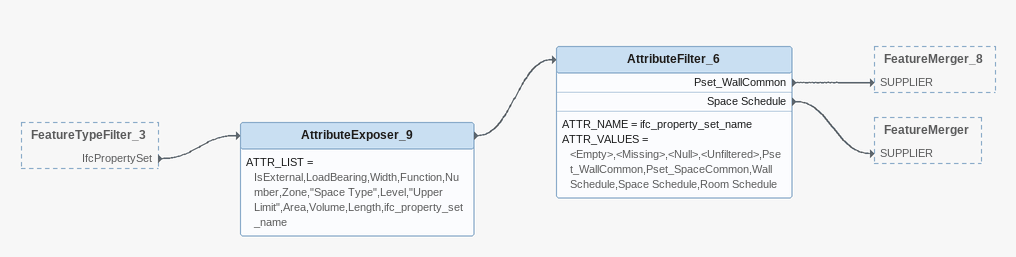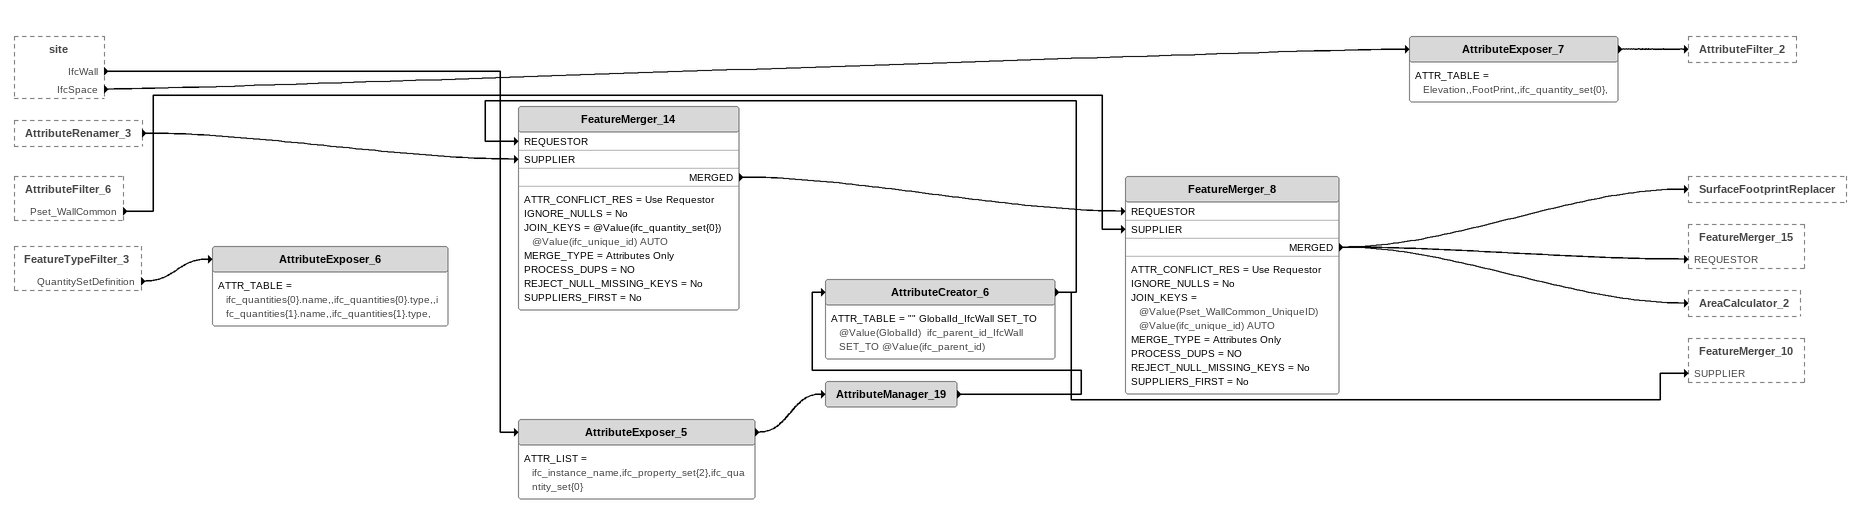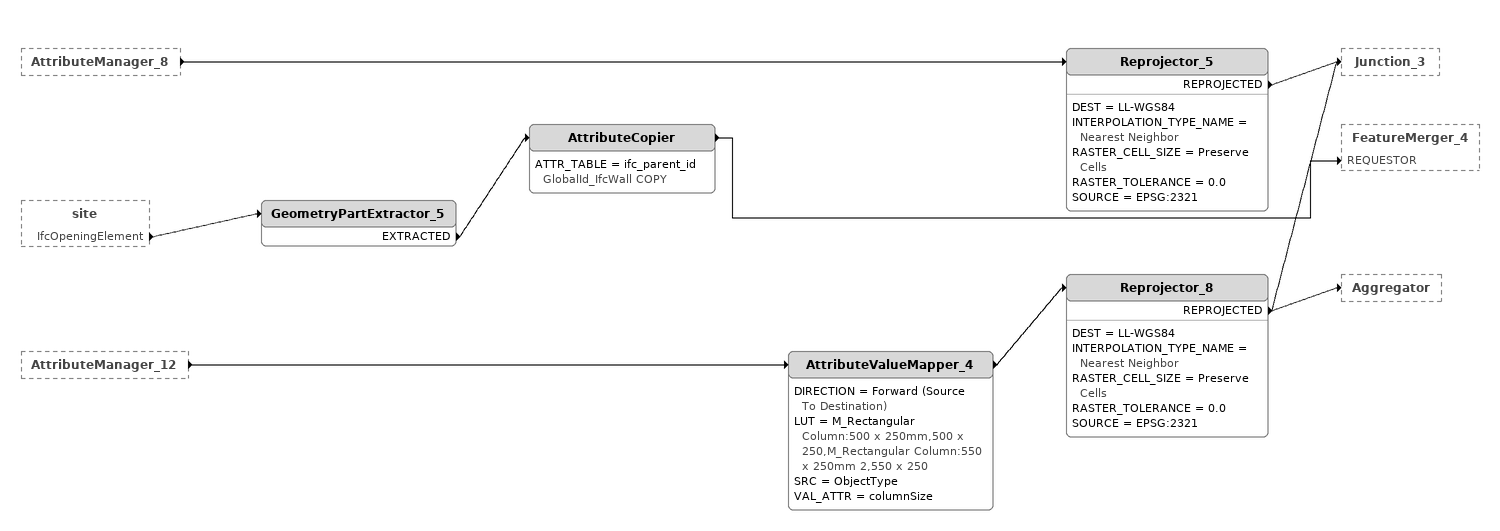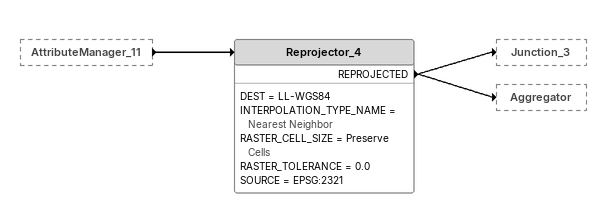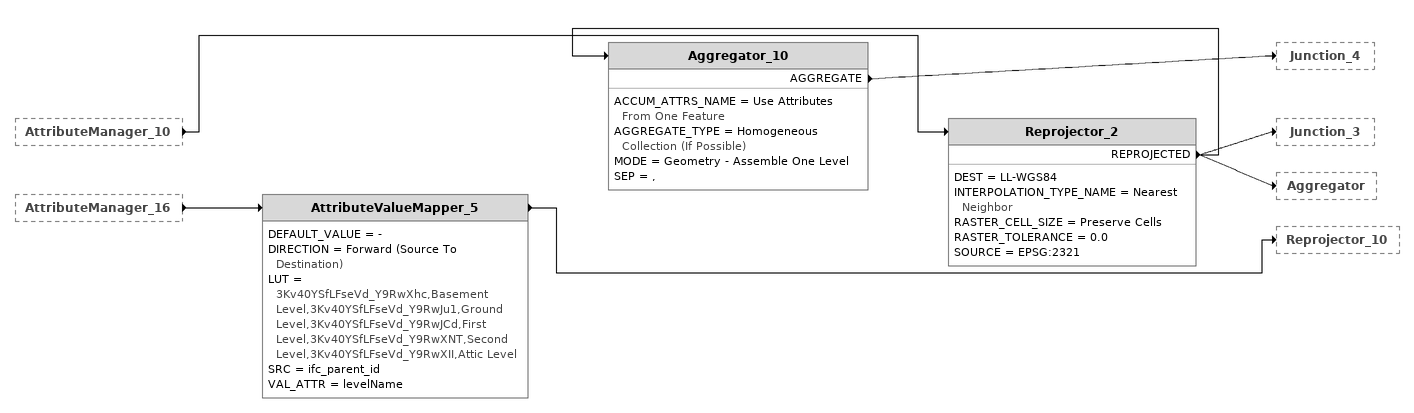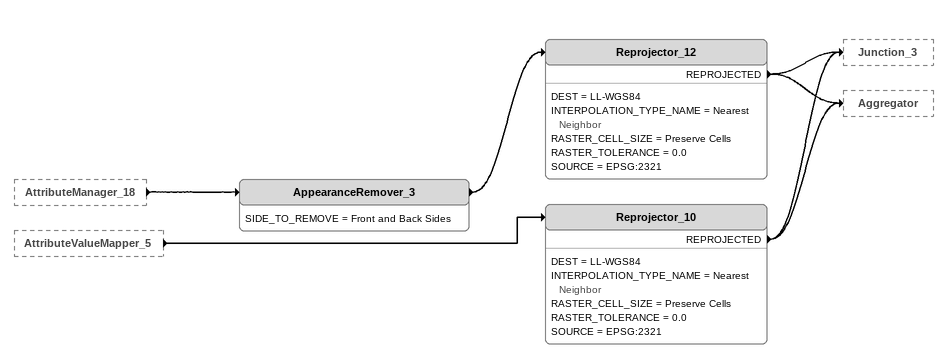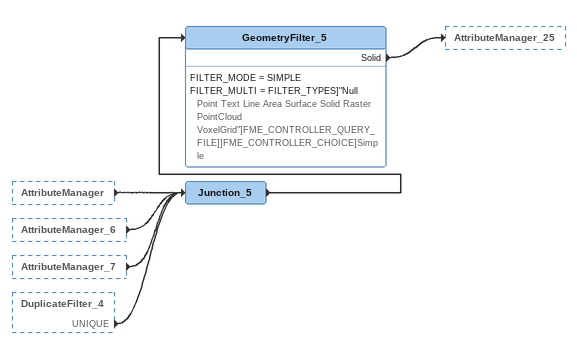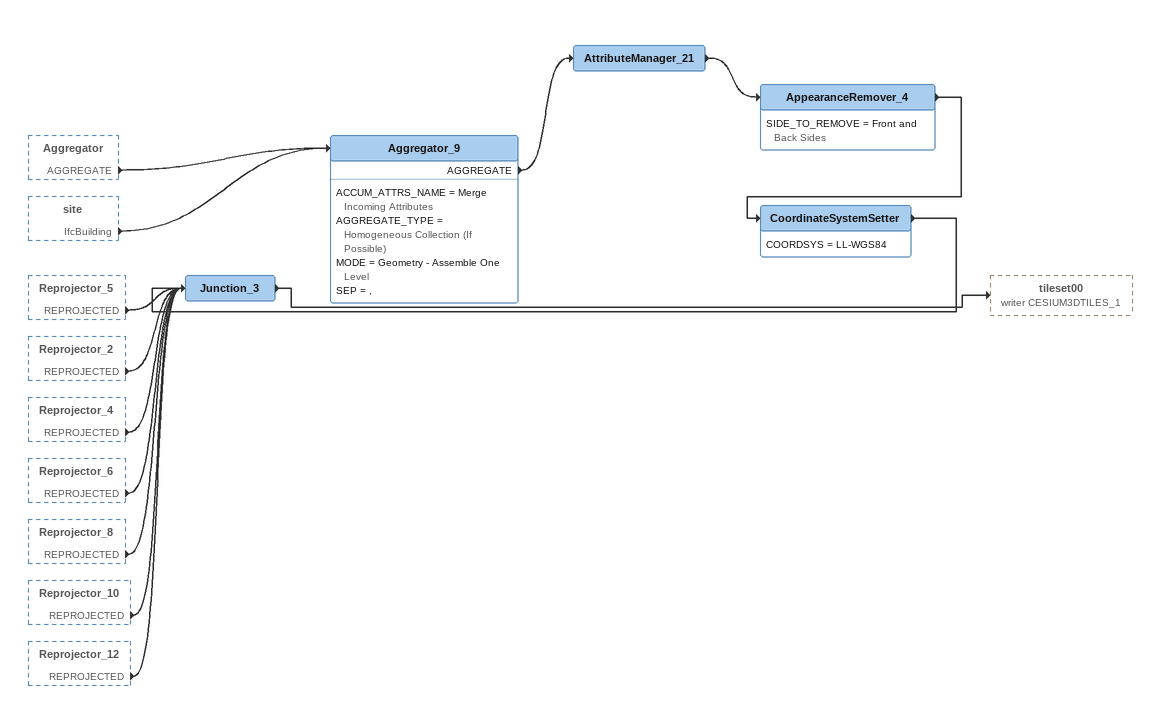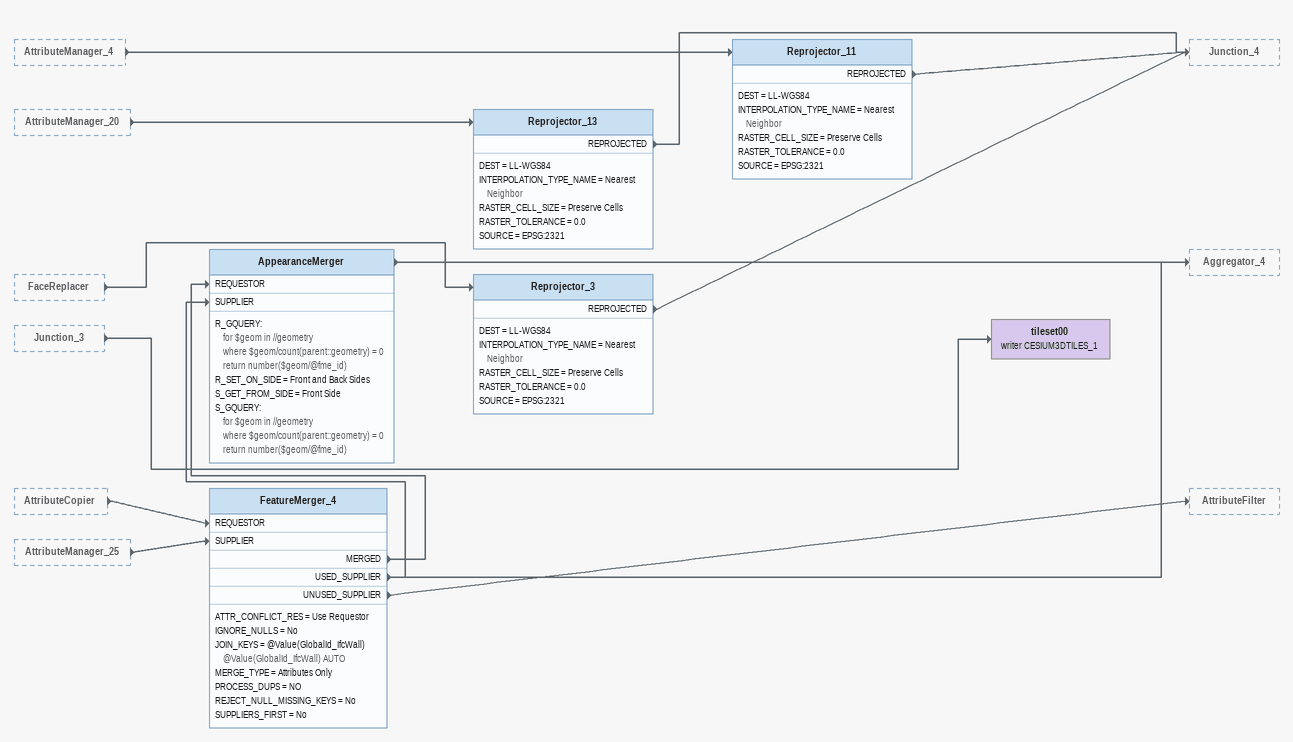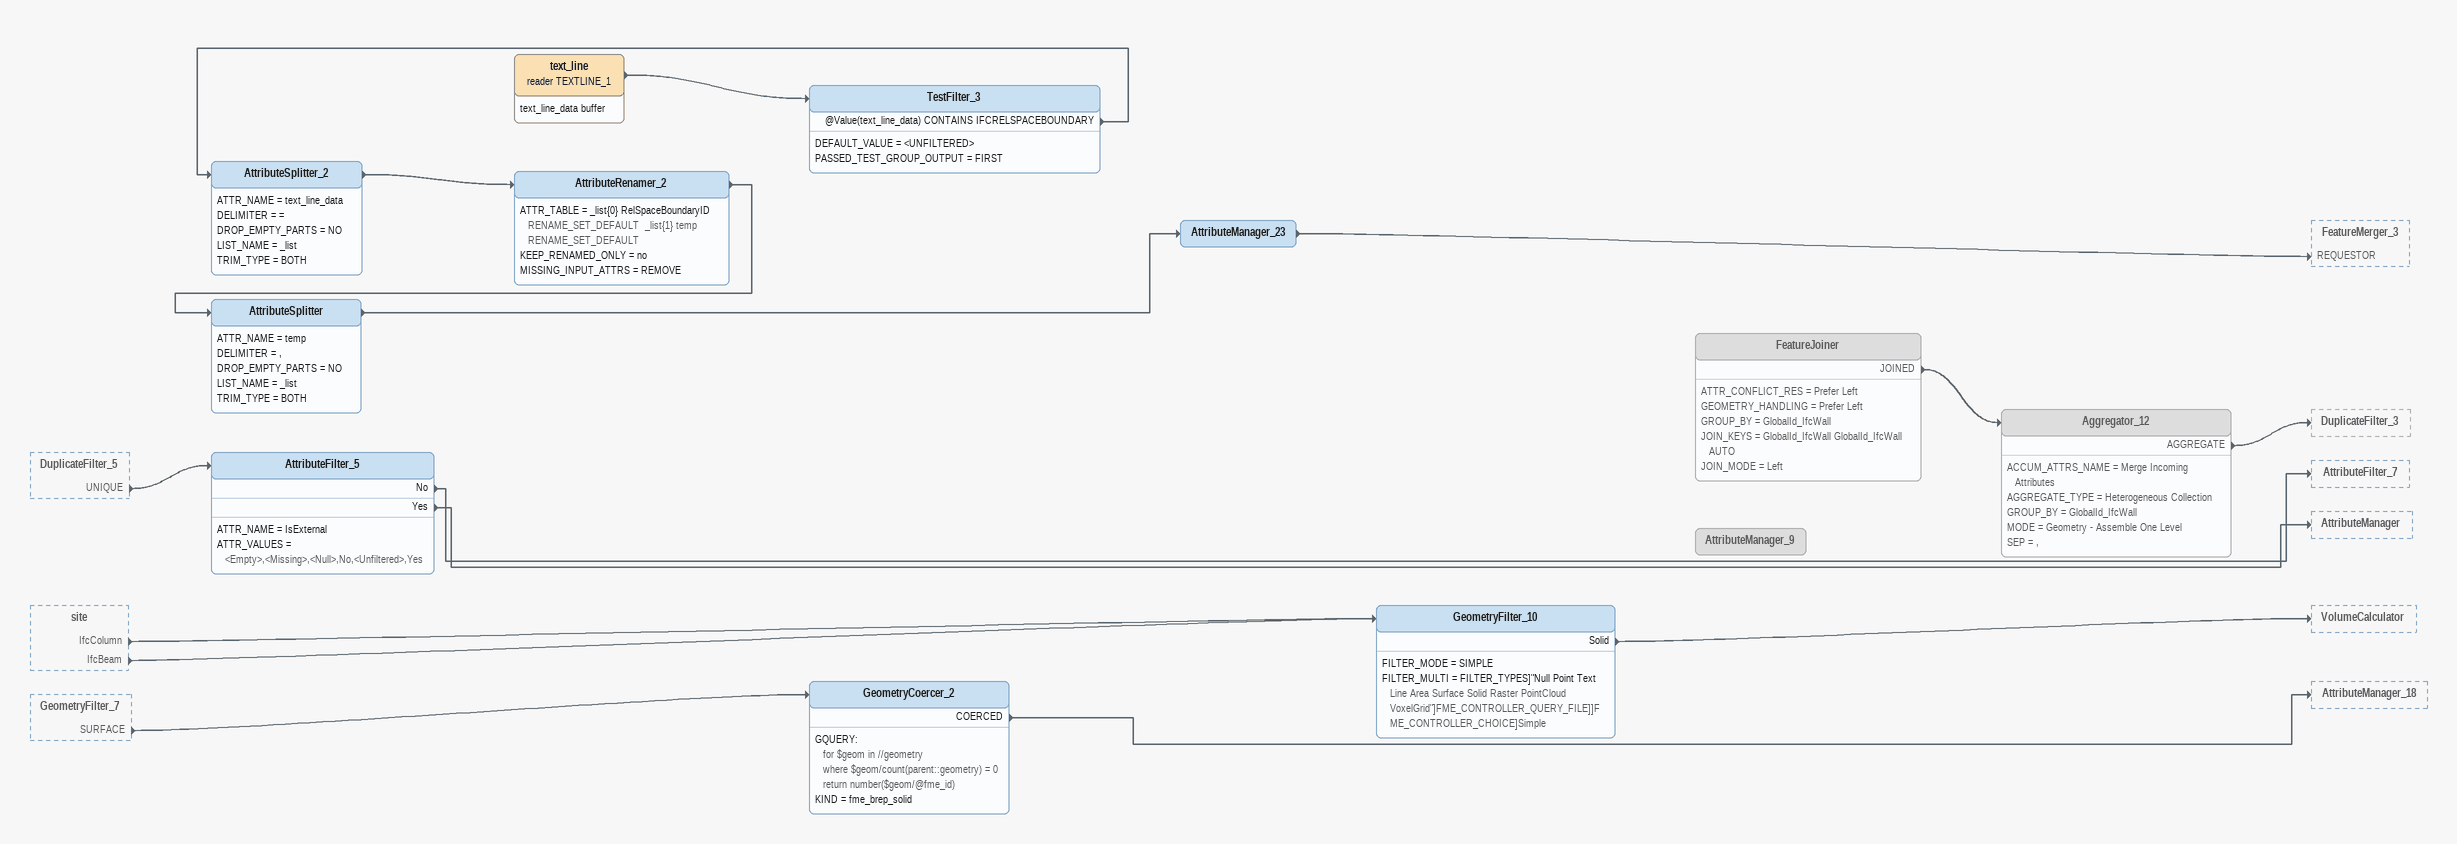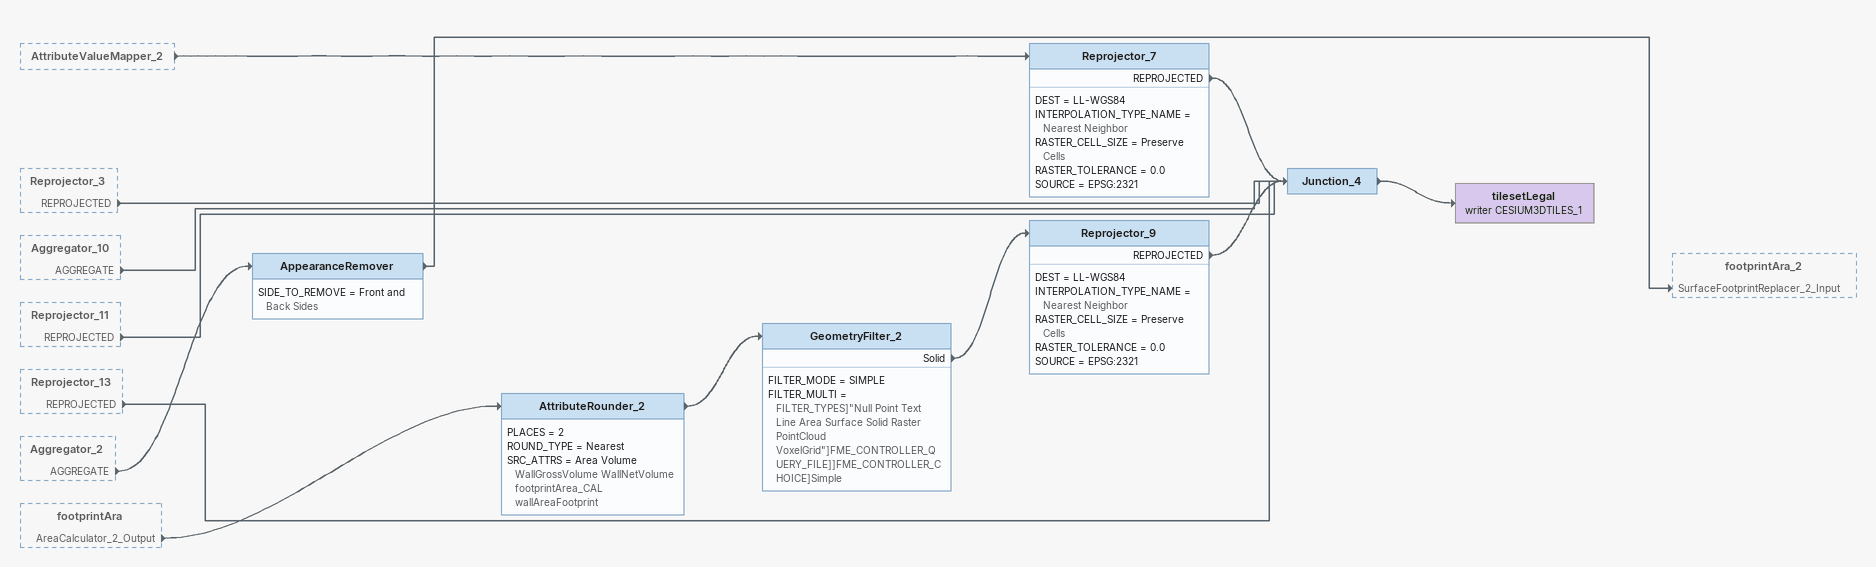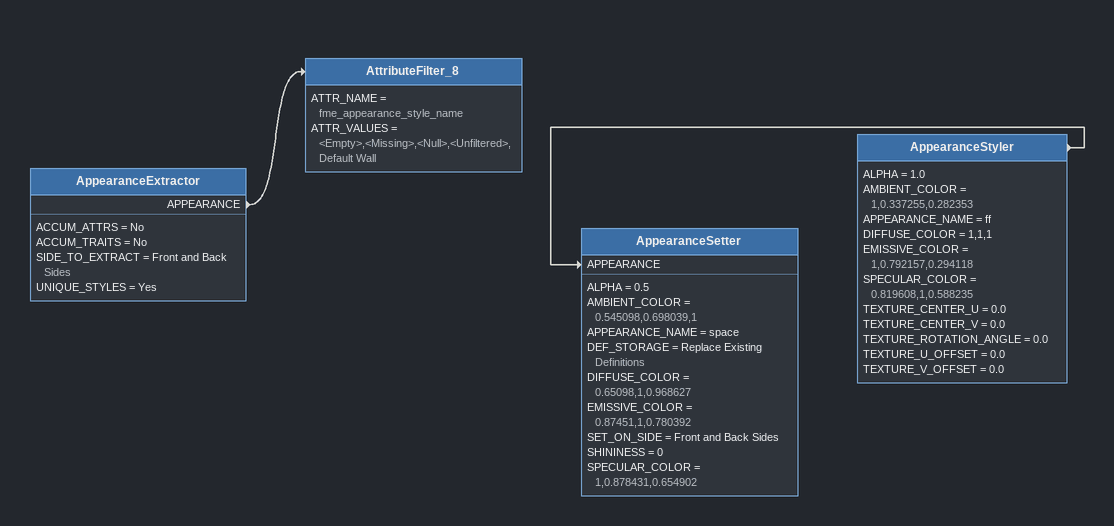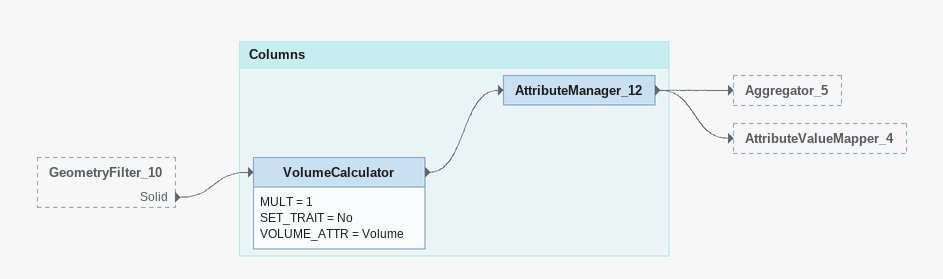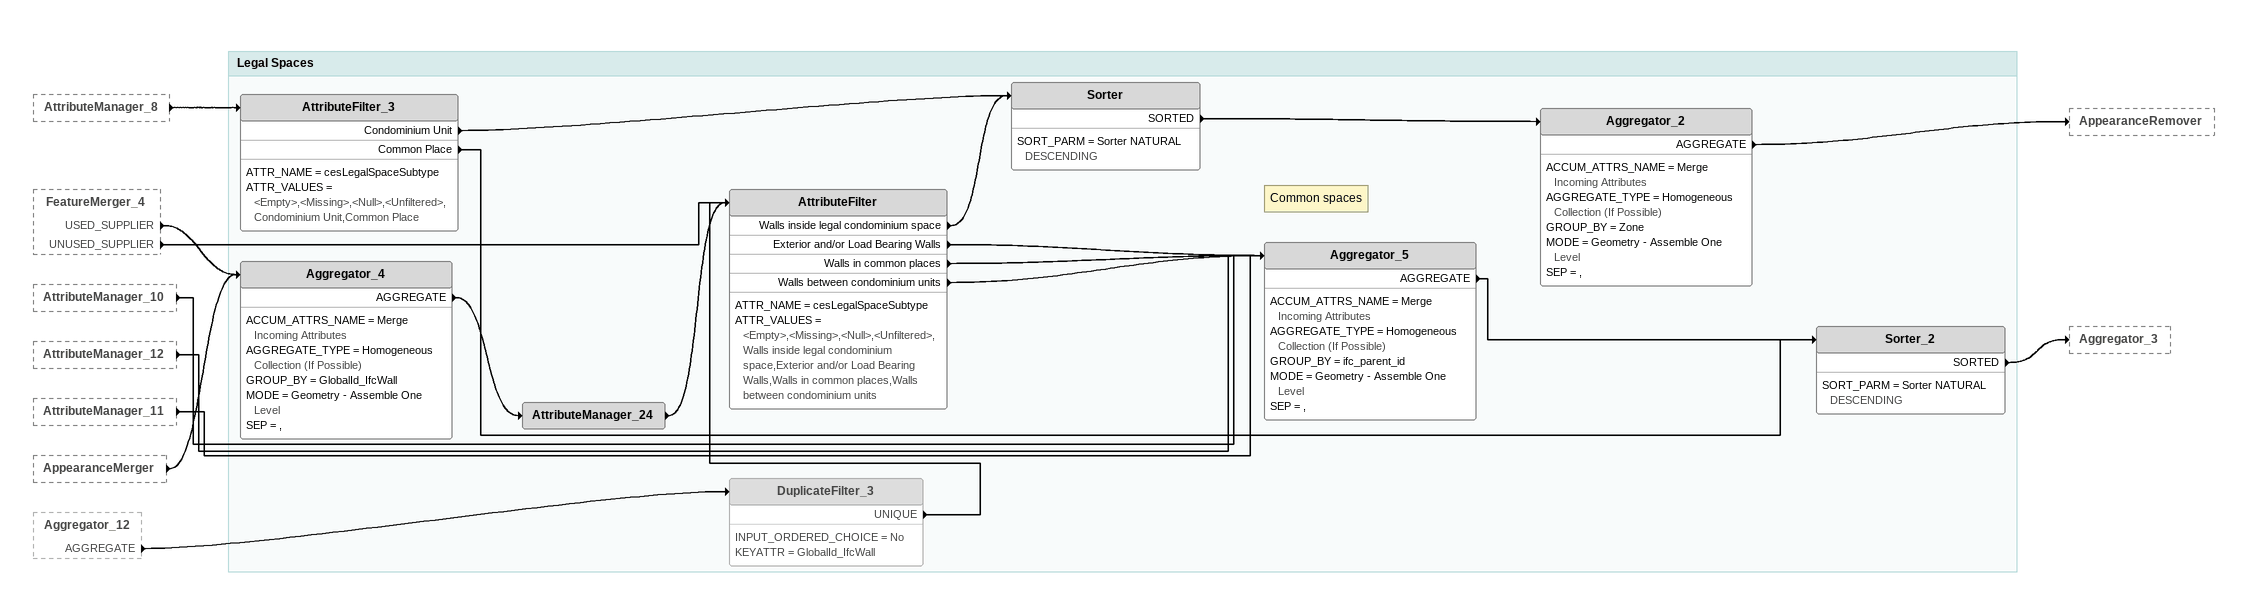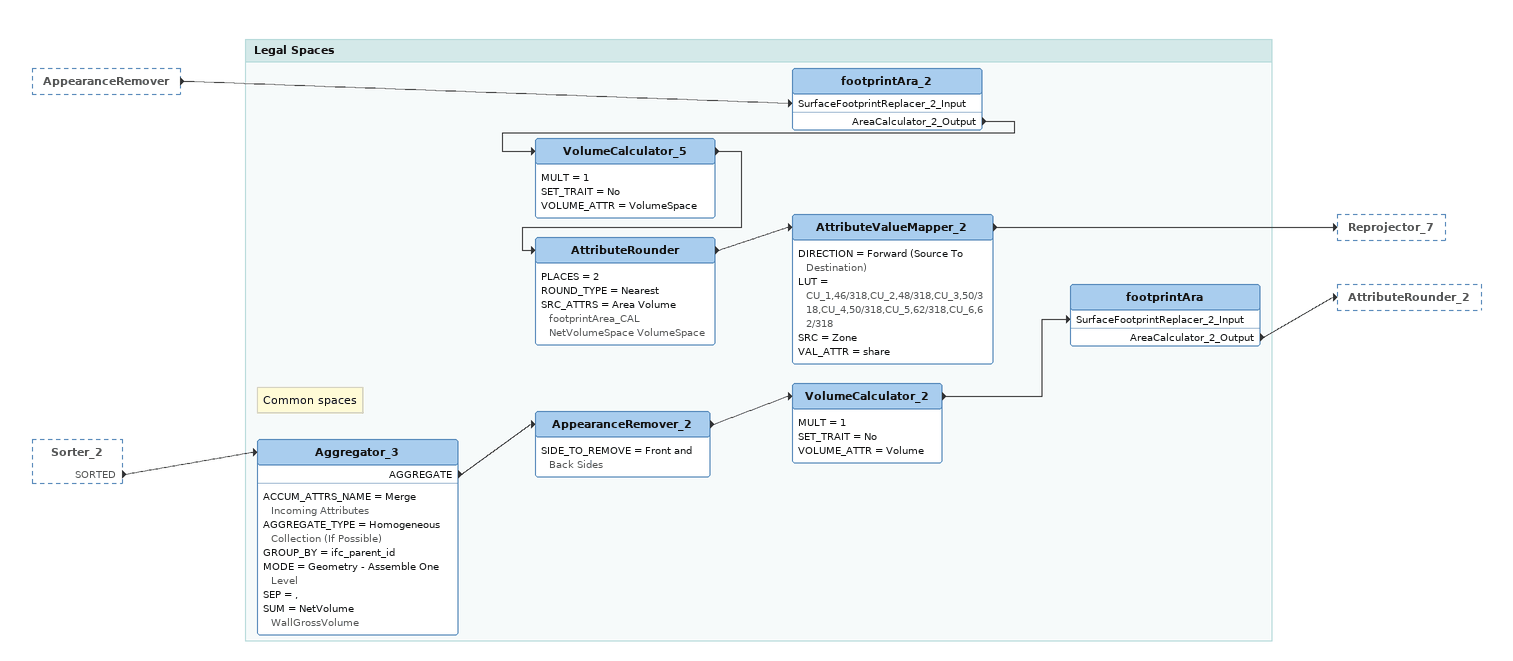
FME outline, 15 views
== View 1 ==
FeatureTypeFilter_3 [outside]
    IfcPropertySet -> AttributeExposer_9
AttributeExposer_9
    ATTR_LIST = IsExternal,LoadBearing,Width,Function,Number,Zone,"Space Type",Level,"Upper Limit",Area,Volume,Length,ifc_property_set_name
    -> AttributeFilter_6
AttributeFilter_6
    ATTR_NAME = ifc_property_set_name
    ATTR_VALUES = <Empty>,<Missing>,<Null>,<Unfiltered>,Pset_WallCommon,Pset_SpaceCommon,Wall Schedule,Space Schedule,Room Schedule
    Pset_WallCommon -> FeatureMerger_8 [SUPPLIER]
    Space Schedule -> FeatureMerger [SUPPLIER]

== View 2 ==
site [outside]
    IfcWall -> AttributeExposer_5
    IfcSpace -> AttributeExposer_7
AttributeRenamer_3 [outside]
    -> FeatureMerger_14 [SUPPLIER]
AttributeFilter_6 [outside]
    Pset_WallCommon -> FeatureMerger_8 [SUPPLIER]
FeatureTypeFilter_3 [outside]
    QuantitySetDefinition -> AttributeExposer_6
AttributeExposer_6
    ATTR_TABLE = ifc_quantities{0}.name,,ifc_quantities{0}.type,,ifc_quantities{1}.name,,ifc_quantities{1}.type,
AttributeExposer_7
    ATTR_TABLE = Elevation,,FootPrint,,ifc_quantity_set{0},
    -> AttributeFilter_2
AttributeExposer_5
    ATTR_LIST = ifc_instance_name,ifc_property_set{2},ifc_quantity_set{0}
    -> AttributeManager_19
AttributeManager_19
    -> AttributeCreator_6
AttributeCreator_6
    ATTR_TABLE = "" GlobalId_IfcWall SET_TO @Value(GlobalId)  ifc_parent_id_IfcWall SET_TO @Value(ifc_parent_id)
    -> FeatureMerger_10 [SUPPLIER]
    -> FeatureMerger_14 [REQUESTOR]
FeatureMerger_14
    ATTR_CONFLICT_RES = Use Requestor
    IGNORE_NULLS = No
    JOIN_KEYS = @Value(ifc_quantity_set{0}) @Value(ifc_unique_id) AUTO
    MERGE_TYPE = Attributes Only
    PROCESS_DUPS = NO
    REJECT_NULL_MISSING_KEYS = No
    SUPPLIERS_FIRST = No
    MERGED -> FeatureMerger_8 [REQUESTOR]
FeatureMerger_8
    ATTR_CONFLICT_RES = Use Requestor
    IGNORE_NULLS = No
    JOIN_KEYS = @Value(Pset_WallCommon_UniqueID) @Value(ifc_unique_id) AUTO
    MERGE_TYPE = Attributes Only
    PROCESS_DUPS = NO
    REJECT_NULL_MISSING_KEYS = No
    SUPPLIERS_FIRST = No
    MERGED -> SurfaceFootprintReplacer
    MERGED -> FeatureMerger_15 [REQUESTOR]
    MERGED -> AreaCalculator_2

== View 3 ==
AttributeManager_8 [outside]
    -> Reprojector_5
site [outside]
    IfcOpeningElement -> GeometryPartExtractor_5
AttributeManager_12 [outside]
    -> AttributeValueMapper_4
Reprojector_5
    DEST = LL-WGS84
    INTERPOLATION_TYPE_NAME = Nearest Neighbor
    RASTER_CELL_SIZE = Preserve Cells
    RASTER_TOLERANCE = 0.0
    SOURCE = EPSG:2321
    REPROJECTED -> Junction_3
GeometryPartExtractor_5
    EXTRACTED -> AttributeCopier
AttributeCopier
    ATTR_TABLE = ifc_parent_id GlobalId_IfcWall COPY
    -> FeatureMerger_4 [REQUESTOR]
AttributeValueMapper_4
    DIRECTION = Forward (Source To Destination)
    LUT = M_Rectangular Column:500 x 250mm,500 x 250,M_Rectangular Column:550 x 250mm 2,550 x 250
    SRC = ObjectType
    VAL_ATTR = columnSize
    -> Reprojector_8
Reprojector_8
    DEST = LL-WGS84
    INTERPOLATION_TYPE_NAME = Nearest Neighbor
    RASTER_CELL_SIZE = Preserve Cells
    RASTER_TOLERANCE = 0.0
    SOURCE = EPSG:2321
    REPROJECTED -> Junction_3
    REPROJECTED -> Aggregator

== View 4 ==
AttributeManager_11 [outside]
    -> Reprojector_4
Reprojector_4
    DEST = LL-WGS84
    INTERPOLATION_TYPE_NAME = Nearest Neighbor
    RASTER_CELL_SIZE = Preserve Cells
    RASTER_TOLERANCE = 0.0
    SOURCE = EPSG:2321
    REPROJECTED -> Junction_3
    REPROJECTED -> Aggregator

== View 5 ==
AttributeManager_10 [outside]
    -> Reprojector_2
AttributeManager_16 [outside]
    -> AttributeValueMapper_5
Reprojector_2
    DEST = LL-WGS84
    INTERPOLATION_TYPE_NAME = Nearest Neighbor
    RASTER_CELL_SIZE = Preserve Cells
    RASTER_TOLERANCE = 0.0
    SOURCE = EPSG:2321
    REPROJECTED -> Junction_3
    REPROJECTED -> Aggregator_10
    REPROJECTED -> Aggregator
Aggregator_10
    ACCUM_ATTRS_NAME = Use Attributes From One Feature
    AGGREGATE_TYPE = Homogeneous Collection (If Possible)
    MODE = Geometry - Assemble One Level
    SEP = ,
    AGGREGATE -> Junction_4
AttributeValueMapper_5
    DEFAULT_VALUE = -
    DIRECTION = Forward (Source To Destination)
    LUT = 3Kv40YSfLFseVd_Y9RwXhc,Basement Level,3Kv40YSfLFseVd_Y9RwJu1,Ground Level,3Kv40YSfLFseVd_Y9RwJCd,First Level,3Kv40YSfLFseVd_Y9RwXNT,Second Level,3Kv40YSfLFseVd_Y9RwXII,Attic Level
    SRC = ifc_parent_id
    VAL_ATTR = levelName
    -> Reprojector_10

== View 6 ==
AttributeManager_18 [outside]
    -> AppearanceRemover_3
AttributeValueMapper_5 [outside]
    -> Reprojector_10
Reprojector_10
    DEST = LL-WGS84
    INTERPOLATION_TYPE_NAME = Nearest Neighbor
    RASTER_CELL_SIZE = Preserve Cells
    RASTER_TOLERANCE = 0.0
    SOURCE = EPSG:2321
    REPROJECTED -> Junction_3
    REPROJECTED -> Aggregator
AppearanceRemover_3
    SIDE_TO_REMOVE = Front and Back Sides
    -> Reprojector_12
Reprojector_12
    DEST = LL-WGS84
    INTERPOLATION_TYPE_NAME = Nearest Neighbor
    RASTER_CELL_SIZE = Preserve Cells
    RASTER_TOLERANCE = 0.0
    SOURCE = EPSG:2321
    REPROJECTED -> Junction_3
    REPROJECTED -> Aggregator

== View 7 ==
AttributeManager [outside]
    -> Junction_5
AttributeManager_6 [outside]
    -> Junction_5
AttributeManager_7 [outside]
    -> Junction_5
DuplicateFilter_4 [outside]
    UNIQUE -> Junction_5
Junction_5
    -> GeometryFilter_5
GeometryFilter_5
    FILTER_MODE = SIMPLE
    FILTER_MULTI = FILTER_TYPES]"Null Point Text Line Area Surface Solid Raster PointCloud VoxelGrid"]FME_CONTROLLER_QUERY_FILE]]FME_CONTROLLER_CHOICE]Simple
    Solid -> AttributeManager_25

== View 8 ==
Aggregator [outside]
    AGGREGATE -> Aggregator_9
site [outside]
    IfcBuilding -> Aggregator_9
Reprojector_5 [outside]
    REPROJECTED -> Junction_3
Reprojector_2 [outside]
    REPROJECTED -> Junction_3
Reprojector_4 [outside]
    REPROJECTED -> Junction_3
Reprojector_6 [outside]
    REPROJECTED -> Junction_3
Reprojector_8 [outside]
    REPROJECTED -> Junction_3
Reprojector_10 [outside]
    REPROJECTED -> Junction_3
Reprojector_12 [outside]
    REPROJECTED -> Junction_3
Aggregator_9
    ACCUM_ATTRS_NAME = Merge Incoming Attributes
    AGGREGATE_TYPE = Homogeneous Collection (If Possible)
    MODE = Geometry - Assemble One Level
    SEP = ,
    AGGREGATE -> AttributeManager_21
AttributeManager_21
    -> AppearanceRemover_4
AppearanceRemover_4
    SIDE_TO_REMOVE = Front and Back Sides
    -> CoordinateSystemSetter
CoordinateSystemSetter
    COORDSYS = LL-WGS84
    -> Junction_3
Junction_3
    -> tileset00 (writer CESIUM3DTILES_1)

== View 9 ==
AttributeManager_4 [outside]
    -> Reprojector_11
AttributeManager_20 [outside]
    -> Reprojector_13
FaceReplacer [outside]
    -> Reprojector_3
Junction_3 [outside]
    -> tileset00 (writer CESIUM3DTILES_1)
AttributeCopier [outside]
    -> FeatureMerger_4 [REQUESTOR]
AttributeManager_25 [outside]
    -> FeatureMerger_4 [SUPPLIER]
Reprojector_13
    DEST = LL-WGS84
    INTERPOLATION_TYPE_NAME = Nearest Neighbor
    RASTER_CELL_SIZE = Preserve Cells
    RASTER_TOLERANCE = 0.0
    SOURCE = EPSG:2321
    REPROJECTED -> Junction_4
Reprojector_3
    DEST = LL-WGS84
    INTERPOLATION_TYPE_NAME = Nearest Neighbor
    RASTER_CELL_SIZE = Preserve Cells
    RASTER_TOLERANCE = 0.0
    SOURCE = EPSG:2321
    REPROJECTED -> Junction_4
Reprojector_11
    DEST = LL-WGS84
    INTERPOLATION_TYPE_NAME = Nearest Neighbor
    RASTER_CELL_SIZE = Preserve Cells
    RASTER_TOLERANCE = 0.0
    SOURCE = EPSG:2321
    REPROJECTED -> Junction_4
tileset00 (writer CESIUM3DTILES_1)
FeatureMerger_4
    ATTR_CONFLICT_RES = Use Requestor
    IGNORE_NULLS = No
    JOIN_KEYS = @Value(GlobalId_IfcWall) @Value(GlobalId_IfcWall) AUTO
    MERGE_TYPE = Attributes Only
    PROCESS_DUPS = NO
    REJECT_NULL_MISSING_KEYS = No
    SUPPLIERS_FIRST = No
    MERGED -> AppearanceMerger [REQUESTOR]
    USED_SUPPLIER -> AppearanceMerger [SUPPLIER]
    USED_SUPPLIER -> Aggregator_4
    UNUSED_SUPPLIER -> AttributeFilter
AppearanceMerger
    R_GQUERY:
      for $geom in //geometry
      where $geom/count(parent::geometry) = 0
      return number($geom/@fme_id)
    R_SET_ON_SIDE = Front and Back Sides
    S_GET_FROM_SIDE = Front Side
    S_GQUERY:
      for $geom in //geometry
      where $geom/count(parent::geometry) = 0
      return number($geom/@fme_id)
    -> Aggregator_4

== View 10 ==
DuplicateFilter_5 [outside]
    UNIQUE -> AttributeFilter_5
site [outside]
    IfcColumn -> GeometryFilter_10
    IfcBeam -> GeometryFilter_10
GeometryFilter_7 [outside]
    SURFACE -> GeometryCoercer_2
GeometryFilter_10
    FILTER_MODE = SIMPLE
    FILTER_MULTI = FILTER_TYPES]"Null Point Text Line Area Surface Solid Raster PointCloud VoxelGrid"]FME_CONTROLLER_QUERY_FILE]]FME_CONTROLLER_CHOICE]Simple
    Solid -> VolumeCalculator
AttributeFilter_5
    ATTR_NAME = IsExternal
    ATTR_VALUES = <Empty>,<Missing>,<Null>,No,<Unfiltered>,Yes
    No -> AttributeFilter_7
    Yes -> AttributeManager
GeometryCoercer_2
    GQUERY:
      for $geom in //geometry
      where $geom/count(parent::geometry) = 0
      return number($geom/@fme_id)
    KIND = fme_brep_solid
    COERCED -> AttributeManager_18
text_line (reader TEXTLINE_1)
    attributes: text_line_data buffer
    -> TestFilter_3
TestFilter_3
    DEFAULT_VALUE = <UNFILTERED>
    PASSED_TEST_GROUP_OUTPUT = FIRST
    @Value(text_line_data) CONTAINS IFCRELSPACEBOUNDARY -> AttributeSplitter_2
AttributeSplitter_2
    ATTR_NAME = text_line_data
    DELIMITER = =
    DROP_EMPTY_PARTS = NO
    LIST_NAME = _list
    TRIM_TYPE = BOTH
    -> AttributeRenamer_2
AttributeRenamer_2
    ATTR_TABLE = _list{0} RelSpaceBoundaryID RENAME_SET_DEFAULT  _list{1} temp RENAME_SET_DEFAULT
    KEEP_RENAMED_ONLY = no
    MISSING_INPUT_ATTRS = REMOVE
    -> AttributeSplitter
AttributeSplitter
    ATTR_NAME = temp
    DELIMITER = ,
    DROP_EMPTY_PARTS = NO
    LIST_NAME = _list
    TRIM_TYPE = BOTH
    -> AttributeManager_23
AttributeManager_23
    -> FeatureMerger_3 [REQUESTOR]
AttributeManager_9 [off]
FeatureJoiner [off]
    ATTR_CONFLICT_RES = Prefer Left
    GEOMETRY_HANDLING = Prefer Left
    GROUP_BY = GlobalId_IfcWall
    JOIN_KEYS = GlobalId_IfcWall GlobalId_IfcWall AUTO
    JOIN_MODE = Left
    JOINED -> Aggregator_12
Aggregator_12 [off]
    ACCUM_ATTRS_NAME = Merge Incoming Attributes
    AGGREGATE_TYPE = Heterogeneous Collection
    GROUP_BY = GlobalId_IfcWall
    MODE = Geometry - Assemble One Level
    SEP = ,
    AGGREGATE -> DuplicateFilter_3

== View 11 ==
AttributeValueMapper_2 [outside]
    -> Reprojector_7
Reprojector_3 [outside]
    REPROJECTED -> Junction_4
Aggregator_10 [outside]
    AGGREGATE -> Junction_4
Reprojector_11 [outside]
    REPROJECTED -> Junction_4
Reprojector_13 [outside]
    REPROJECTED -> Junction_4
Aggregator_2 [outside]
    AGGREGATE -> AppearanceRemover
footprintAra [outside]
    AreaCalculator_2_Output -> AttributeRounder_2
AppearanceRemover
    SIDE_TO_REMOVE = Front and Back Sides
    -> footprintAra_2 [SurfaceFootprintReplacer_2_Input]
Reprojector_7
    DEST = LL-WGS84
    INTERPOLATION_TYPE_NAME = Nearest Neighbor
    RASTER_CELL_SIZE = Preserve Cells
    RASTER_TOLERANCE = 0.0
    SOURCE = EPSG:2321
    REPROJECTED -> Junction_4
AttributeRounder_2
    PLACES = 2
    ROUND_TYPE = Nearest
    SRC_ATTRS = Area Volume WallGrossVolume WallNetVolume footprintArea_CAL wallAreaFootprint
    -> GeometryFilter_2
GeometryFilter_2
    FILTER_MODE = SIMPLE
    FILTER_MULTI = FILTER_TYPES]"Null Point Text Line Area Surface Solid Raster PointCloud VoxelGrid"]FME_CONTROLLER_QUERY_FILE]]FME_CONTROLLER_CHOICE]Simple
    Solid -> Reprojector_9
Reprojector_9
    DEST = LL-WGS84
    INTERPOLATION_TYPE_NAME = Nearest Neighbor
    RASTER_CELL_SIZE = Preserve Cells
    RASTER_TOLERANCE = 0.0
    SOURCE = EPSG:2321
    REPROJECTED -> Junction_4
Junction_4
    -> tilesetLegal (writer CESIUM3DTILES_1)
tilesetLegal (writer CESIUM3DTILES_1)

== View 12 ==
AppearanceExtractor
    ACCUM_ATTRS = No
    ACCUM_TRAITS = No
    SIDE_TO_EXTRACT = Front and Back Sides
    UNIQUE_STYLES = Yes
    APPEARANCE -> AttributeFilter_8
AttributeFilter_8
    ATTR_NAME = fme_appearance_style_name
    ATTR_VALUES = <Empty>,<Missing>,<Null>,<Unfiltered>,Default Wall
AppearanceStyler
    ALPHA = 1.0
    AMBIENT_COLOR = 1,0.337255,0.282353
    APPEARANCE_NAME = ff
    DIFFUSE_COLOR = 1,1,1
    EMISSIVE_COLOR = 1,0.792157,0.294118
    SPECULAR_COLOR = 0.819608,1,0.588235
    TEXTURE_CENTER_U = 0.0
    TEXTURE_CENTER_V = 0.0
    TEXTURE_ROTATION_ANGLE = 0.0
    TEXTURE_U_OFFSET = 0.0
    TEXTURE_V_OFFSET = 0.0
    -> AppearanceSetter [APPEARANCE]
AppearanceSetter
    ALPHA = 0.5
    AMBIENT_COLOR = 0.545098,0.698039,1
    APPEARANCE_NAME = space
    DEF_STORAGE = Replace Existing Definitions
    DIFFUSE_COLOR = 0.65098,1,0.968627
    EMISSIVE_COLOR = 0.87451,1,0.780392
    SET_ON_SIDE = Front and Back Sides
    SHININESS = 0
    SPECULAR_COLOR = 1,0.878431,0.654902

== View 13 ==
GeometryFilter_10 [outside]
    Solid -> VolumeCalculator

Bookmark: Columns
VolumeCalculator
    MULT = 1
    SET_TRAIT = No
    VOLUME_ATTR = Volume
    -> AttributeManager_12
AttributeManager_12
    -> Aggregator_5
    -> AttributeValueMapper_4

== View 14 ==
AttributeManager_8 [outside]
    -> AttributeFilter_3
FeatureMerger_4 [outside]
    USED_SUPPLIER -> Aggregator_4
    UNUSED_SUPPLIER -> AttributeFilter
AttributeManager_10 [outside]
    -> Aggregator_5
AttributeManager_12 [outside]
    -> Aggregator_5
AttributeManager_11 [outside]
    -> Aggregator_5
AppearanceMerger [outside]
    -> Aggregator_4
Aggregator_12 [outside]
    AGGREGATE -> DuplicateFilter_3

Bookmark: Legal Spaces
AttributeFilter_3
    ATTR_NAME = cesLegalSpaceSubtype
    ATTR_VALUES = <Empty>,<Missing>,<Null>,<Unfiltered>,Condominium Unit,Common Place
    Condominium Unit -> Sorter
    Common Place -> Sorter_2
Aggregator_4
    ACCUM_ATTRS_NAME = Merge Incoming Attributes
    AGGREGATE_TYPE = Homogeneous Collection (If Possible)
    GROUP_BY = GlobalId_IfcWall
    MODE = Geometry - Assemble One Level
    SEP = ,
    AGGREGATE -> AttributeManager_24
AttributeManager_24
    -> AttributeFilter
DuplicateFilter_3 [off]
    INPUT_ORDERED_CHOICE = No
    KEYATTR = GlobalId_IfcWall
    UNIQUE -> AttributeFilter
AttributeFilter
    ATTR_NAME = cesLegalSpaceSubtype
    ATTR_VALUES = <Empty>,<Missing>,<Null>,<Unfiltered>,Walls inside legal condominium space,Exterior and/or Load Bearing Walls,Walls in common places,Walls between condominium units
    Walls inside legal condominium space -> Sorter
    Exterior and/or Load Bearing Walls -> Aggregator_5
    Walls in common places -> Aggregator_5
    Walls between condominium units -> Aggregator_5
Sorter
    SORT_PARM = Sorter NATURAL DESCENDING
    SORTED -> Aggregator_2
Aggregator_2
    ACCUM_ATTRS_NAME = Merge Incoming Attributes
    AGGREGATE_TYPE = Homogeneous Collection (If Possible)
    GROUP_BY = Zone
    MODE = Geometry - Assemble One Level
    SEP = ,
    AGGREGATE -> AppearanceRemover
Note: Common spaces
Aggregator_5
    ACCUM_ATTRS_NAME = Merge Incoming Attributes
    AGGREGATE_TYPE = Homogeneous Collection (If Possible)
    GROUP_BY = ifc_parent_id
    MODE = Geometry - Assemble One Level
    SEP = ,
    AGGREGATE -> Sorter_2
Sorter_2
    SORT_PARM = Sorter NATURAL DESCENDING
    SORTED -> Aggregator_3

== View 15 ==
AppearanceRemover [outside]
    -> footprintAra_2 [SurfaceFootprintReplacer_2_Input]
Sorter_2 [outside]
    SORTED -> Aggregator_3

Bookmark: Legal Spaces
footprintAra_2
    AreaCalculator_2_Output -> VolumeCalculator_5
VolumeCalculator_5
    MULT = 1
    SET_TRAIT = No
    VOLUME_ATTR = VolumeSpace
    -> AttributeRounder
AttributeRounder
    PLACES = 2
    ROUND_TYPE = Nearest
    SRC_ATTRS = Area Volume footprintArea_CAL NetVolumeSpace VolumeSpace
    -> AttributeValueMapper_2
AttributeValueMapper_2
    DIRECTION = Forward (Source To Destination)
    LUT = CU_1,46/318,CU_2,48/318,CU_3,50/318,CU_4,50/318,CU_5,62/318,CU_6,62/318
    SRC = Zone
    VAL_ATTR = share
    -> Reprojector_7
Note: Common spaces
Aggregator_3
    ACCUM_ATTRS_NAME = Merge Incoming Attributes
    AGGREGATE_TYPE = Homogeneous Collection (If Possible)
    GROUP_BY = ifc_parent_id
    MODE = Geometry - Assemble One Level
    SEP = ,
    SUM = NetVolume WallGrossVolume
    AGGREGATE -> AppearanceRemover_2
AppearanceRemover_2
    SIDE_TO_REMOVE = Front and Back Sides
    -> VolumeCalculator_2
VolumeCalculator_2
    MULT = 1
    SET_TRAIT = No
    VOLUME_ATTR = Volume
    -> footprintAra [SurfaceFootprintReplacer_2_Input]
footprintAra
    AreaCalculator_2_Output -> AttributeRounder_2
